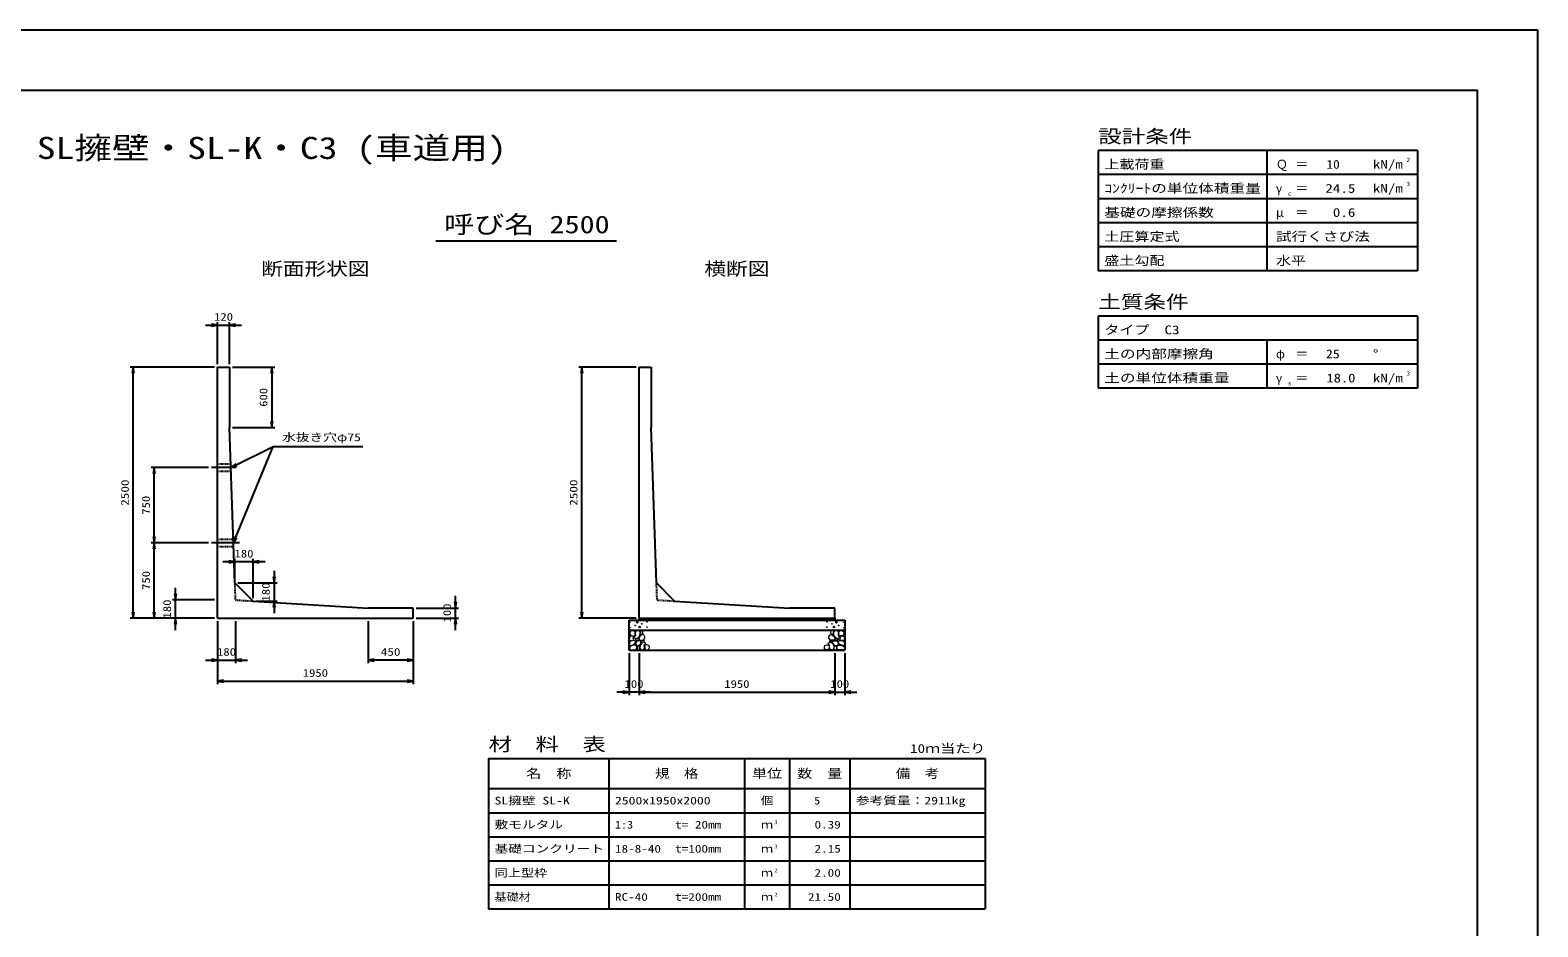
# Model space of a CAD drawing. Units: millimetres at full size. Extents: x 0 to 25230, y 0 to 19397.
# Drawn here: x 10208 to 25230, y 8882 to 17820 of the extents above; entities that cross this region are included whole.
import ezdxf
from ezdxf.enums import TextEntityAlignment as Align

# ---------------------------------------------------------------- set-up
doc = ezdxf.new("R2010")
doc.units = ezdxf.units.MM
doc.linetypes.add('CHAIN', pattern=[18.5, 12, -1.5, 3.5, -1.5])
doc.linetypes.add('DASHED_SPACED', pattern=[12, 6, -6])
for name, color, linetype, lineweight in [('D-BMK', 2, 'CHAIN', 25), ('D-DCR-HCHn', 4, 'Continuous', 9), ('D-MTR-FRAM', 7, 'Continuous', 25), ('D-MTR-LINE', 7, 'Continuous', 25), ('D-STR-DIM', 7, 'Continuous', 25), ('D-STR-STRn', 1, 'Continuous', 25), ('D-STR-TXT', 7, 'Continuous', 25), ('D-TTL', 2, 'Continuous', 25), ('D-TTL-FRAM', 2, 'Continuous', 25), ('D-TTL-LINE', 7, 'Continuous', 25), ('D-TTL-TXT', 7, 'Continuous', 25)]:
    doc.layers.add(name, color=color, linetype=linetype, lineweight=lineweight)
doc.layers.add('D-MTR', color=7, linetype='Continuous')
doc.layers.add('D-MTR-TXT', color=7, linetype='Continuous')
doc.styles.add('ＭＳ ゴシック', font='')
doc.styles.get('ＭＳ ゴシック').set_extended_font_data('MS Gothic')

# ---------------------------------------------------------------- blocks, each defined once
blk = doc.blocks.new('open_arrow')
at = {"color": 0, "linetype": 'Continuous', "lineweight": -2}
blk.add_lwpolyline([(7.5, 1.25), (0, 0), (7.5, -1.25)], dxfattribs=at)

msp = doc.modelspace()

# ---------------------------------------------------------------- linework, layer by layer
at = {"layer": 'D-BMK'}
for p, q in [((12259.348, 13460), (12015, 13460)), ((12295.116, 12710), (12015, 12710))]:
    msp.add_line(p, q, dxfattribs=at)
at = {"layer": 'D-DCR-HCHn'}
for points in [[(16182.281, 11773.808), (16175.346, 11753.005), (16184.592, 11739.136), (16207.707, 11736.824), (16223.488, 11743.599), (16216.952, 11759.939), (16221.575, 11769.185), (16212.33, 11778.431), (16198.461, 11783.053)], [(16226.155, 11697.009), (16243.277, 11722.692), (16241.137, 11729.112), (16217.594, 11735.533), (16196.192, 11733.393), (16181.21, 11720.551), (16179.07, 11705.57), (16181.21, 11690.588), (16198.332, 11686.308)], [(16226.198, 11831.594), (16205.395, 11836.217), (16186.904, 11826.971), (16184.592, 11806.168), (16189.215, 11789.988), (16212.33, 11783.053), (16228.51, 11783.053), (16235.444, 11794.611), (16235.444, 11820.037)], [(16244.69, 11833.906), (16237.756, 11813.102), (16240.067, 11789.988), (16223.887, 11764.562), (16244.69, 11753.005), (16267.805, 11764.562), (16281.673, 11783.053), (16286.296, 11813.102), (16281.673, 11829.283), (16267.805, 11836.217)], [(16249.313, 11753.005), (16237.756, 11743.759), (16242.379, 11736.824), (16258.559, 11736.824), (16265.493, 11739.136), (16270.116, 11748.382), (16263.182, 11755.316)], [(16286.082, 11697.009), (16296.783, 11722.692), (16288.222, 11733.393), (16262.539, 11733.393), (16251.838, 11729.112), (16241.137, 11714.131), (16241.137, 11701.289), (16251.838, 11684.167), (16264.679, 11682.027)], [(16283.985, 11778.431), (16272.427, 11750.693), (16281.673, 11739.136), (16309.411, 11739.136), (16320.968, 11743.759), (16332.525, 11759.939), (16332.525, 11773.808), (16320.968, 11792.299), (16307.099, 11794.611)], [(16322.466, 11645.643), (16328.886, 11664.905), (16326.746, 11686.308), (16341.728, 11709.85), (16322.466, 11720.551), (16301.063, 11709.85), (16288.222, 11692.728), (16283.941, 11664.905), (16288.222, 11649.924), (16301.063, 11643.503)], [(16288.608, 11829.283), (16288.608, 11801.545), (16300.165, 11794.611), (16311.722, 11801.545), (16314.034, 11817.725), (16311.722, 11831.594), (16295.542, 11836.217)], [(16318.185, 11720.551), (16328.886, 11729.112), (16324.606, 11735.533), (16309.624, 11735.533), (16303.204, 11733.393), (16298.923, 11724.832), (16305.344, 11718.411)], [(18177.534, 11645.643), (18171.114, 11664.905), (18173.254, 11686.308), (18158.272, 11709.85), (18177.534, 11720.551), (18198.937, 11709.85), (18211.778, 11692.728), (18216.059, 11664.905), (18211.778, 11649.924), (18198.937, 11643.503)], [(18216.015, 11778.431), (18227.573, 11750.693), (18218.327, 11739.136), (18190.589, 11739.136), (18179.032, 11743.759), (18167.475, 11759.939), (18167.475, 11773.808), (18179.032, 11792.299), (18192.901, 11794.611)], [(18181.815, 11720.551), (18171.114, 11729.112), (18175.394, 11735.533), (18190.376, 11735.533), (18196.796, 11733.393), (18201.077, 11724.832), (18194.656, 11718.411)], [(18211.392, 11829.283), (18211.392, 11801.545), (18199.835, 11794.611), (18188.278, 11801.545), (18185.966, 11817.725), (18188.278, 11831.594), (18204.458, 11836.217)], [(18213.918, 11697.009), (18203.217, 11722.692), (18211.778, 11733.393), (18237.461, 11733.393), (18248.162, 11729.112), (18258.863, 11714.131), (18258.863, 11701.289), (18248.162, 11684.167), (18235.321, 11682.027)], [(18255.31, 11833.906), (18262.244, 11813.102), (18259.933, 11789.988), (18276.113, 11764.562), (18255.31, 11753.005), (18232.195, 11764.562), (18218.327, 11783.053), (18213.704, 11813.102), (18218.327, 11829.283), (18232.195, 11836.217)], [(18250.687, 11753.005), (18262.244, 11743.759), (18257.621, 11736.824), (18241.441, 11736.824), (18234.507, 11739.136), (18229.884, 11748.382), (18236.818, 11755.316)], [(18273.845, 11697.009), (18256.723, 11722.692), (18258.863, 11729.112), (18282.406, 11735.533), (18303.808, 11733.393), (18318.79, 11720.551), (18320.93, 11705.57), (18318.79, 11690.588), (18301.668, 11686.308)], [(18273.802, 11831.594), (18294.605, 11836.217), (18313.096, 11826.971), (18315.408, 11806.168), (18310.785, 11789.988), (18287.67, 11783.053), (18271.49, 11783.053), (18264.556, 11794.611), (18264.556, 11820.037)], [(18317.719, 11773.808), (18324.654, 11753.005), (18315.408, 11739.136), (18292.293, 11736.824), (18276.512, 11743.599), (18283.048, 11759.939), (18278.425, 11769.185), (18287.67, 11778.431), (18301.539, 11783.053)], [(16234.716, 11643.503), (16249.698, 11649.924), (16253.978, 11671.326), (16245.417, 11686.308), (16230.435, 11690.588), (16211.173, 11688.448), (16189.771, 11679.887), (16179.07, 11667.045), (16179.07, 11652.064), (16185.49, 11643.503), (16211.173, 11645.643)], [(16281.801, 11649.924), (16281.801, 11675.606), (16271.1, 11682.027), (16260.399, 11675.606), (16258.259, 11660.625), (16260.399, 11647.783), (16275.381, 11643.503)], [(16339.588, 11647.783), (16358.85, 11643.503), (16375.972, 11652.064), (16378.112, 11671.326), (16373.831, 11686.308), (16352.429, 11692.728), (16337.447, 11692.728), (16331.027, 11682.027), (16331.027, 11658.484)], [(18160.412, 11647.783), (18141.15, 11643.503), (18124.028, 11652.064), (18121.888, 11671.326), (18126.169, 11686.308), (18147.571, 11692.728), (18162.553, 11692.728), (18168.973, 11682.027), (18168.973, 11658.484)], [(18218.199, 11649.924), (18218.199, 11675.606), (18228.9, 11682.027), (18239.601, 11675.606), (18241.741, 11660.625), (18239.601, 11647.783), (18224.619, 11643.503)], [(18265.284, 11643.503), (18250.302, 11649.924), (18246.022, 11671.326), (18254.583, 11686.308), (18269.565, 11690.588), (18288.827, 11688.448), (18310.229, 11679.887), (18320.93, 11667.045), (18320.93, 11652.064), (18314.51, 11643.503), (18288.827, 11645.643)]]:
    msp.add_lwpolyline(points, close=True, dxfattribs=at)
for centre, radius in [((16185.727, 11917.43), 3), ((16237.292, 11885.761), 3), ((16258.336, 11917.43), 7.5), ((16281.664, 11869.97), 7.5), ((16302.708, 11901.639), 3), ((16353.131, 11923.481), 3), ((16354.273, 11869.97), 3), ((18145.727, 11869.97), 3), ((18146.869, 11923.481), 3), ((18197.292, 11901.639), 3), ((18218.336, 11869.97), 7.5), ((18241.664, 11917.43), 7.5), ((18262.708, 11885.761), 3), ((18314.273, 11917.43), 3), ((16186.869, 11863.919), 3), ((18313.131, 11863.919), 3)]:
    msp.add_circle(centre, radius, dxfattribs=at)
at = {"layer": 'D-MTR-FRAM'}
for p, q in [((14775, 10560), (19725, 10560)), ((14775, 10560), (14775, 9060)), ((19725, 10560), (19725, 9060)), ((14775, 9060), (19725, 9060))]:
    msp.add_line(p, q, dxfattribs=at)
at = {"layer": 'D-MTR-LINE'}
for p, q in [((15975, 10560), (15975, 9060)), ((17325, 10560), (17325, 9060)), ((17775, 10560), (17775, 9060)), ((18375, 10560), (18375, 9060)), ((14775, 10260), (19725, 10260)), ((14775, 10020), (19725, 10020)), ((14775, 9780), (19725, 9780)), ((14775, 9540), (19725, 9540)), ((14775, 9300), (19725, 9300))]:
    msp.add_line(p, q, dxfattribs=at)
at = {"layer": 'D-STR-DIM'}
for p, q in [((11955, 14879.787), (12315, 14879.787)), ((12075, 14490), (12075, 14909.787)), ((12195, 14490), (12195, 14909.787)), ((12045, 14460), (11205, 14460)), ((11235, 11960), (11235, 14460)), ((12225, 14460), (12645, 14460)), ((12615, 14460), (12615, 13860)), ((16245, 14460), (15675, 14460)), ((15705, 11960), (15705, 14460)), ((12225, 13860), (12645, 13860)), ((11985, 13460), (11415, 13460)), ((11445, 12710), (11445, 13460)), ((11985, 12710), (11415, 12710)), ((11985, 12710), (11415, 12710)), ((11445, 11960), (11445, 12710)), ((12549.089, 12519.449), (12129.089, 12519.449)), ((12249.089, 12339.449), (12249.089, 12549.449)), ((12429.089, 12159.449), (12429.089, 12549.449)), ((12639.089, 12429.449), (12639.089, 12009.449)), ((11655, 11840), (11655, 12260)), ((12279.089, 12309.449), (12669.089, 12309.449)), ((14445, 11840), (14445, 12180)), ((12045, 12140), (11625, 12140)), ((12459.089, 12129.449), (12669.089, 12129.449)), ((14055, 12060), (14475, 12060)), ((12045, 11960), (11205, 11960)), ((12045, 11960), (11415, 11960)), ((12045, 11960), (11625, 11960)), ((12075, 11930), (12075, 11510)), ((12075, 11930), (12075, 11300)), ((12255, 11930), (12255, 11510)), ((13575, 11930), (13575, 11510)), ((14025, 11930), (14025, 11300)), ((14025, 11930), (14025, 11510)), ((14055, 11960), (14475, 11960)), ((16245, 11960), (15675, 11960)), ((16175, 11610), (16175, 11190)), ((16275, 11610), (16275, 11190)), ((16275, 11610), (16275, 11190)), ((18225, 11610), (18225, 11190)), ((18225, 11610), (18225, 11190)), ((18325, 11610), (18325, 11190)), ((11955, 11540), (12375, 11540)), ((14025, 11540), (13575, 11540)), ((12075, 11330), (14025, 11330)), ((16395, 11220), (16055, 11220)), ((16275, 11220), (18225, 11220)), ((18105, 11220), (18445, 11220))]:
    msp.add_line(p, q, dxfattribs=at)
at = {"layer": 'D-STR-STRn'}
for p, q in [((12075, 11960), (12075, 14460)), ((12075, 14460), (12195, 14460)), ((12195, 14460), (12195, 13860)), ((16275, 11960), (16275, 14460)), ((16275, 14460), (16395, 14460)), ((16395, 14460), (16395, 13860)), ((12249.089, 12309.449), (12195, 13860)), ((16449.089, 12309.449), (16395, 13860)), ((12429.089, 12129.449), (12249.089, 12309.449)), ((16629.089, 12129.449), (16449.089, 12309.449)), ((12429.089, 12129.449), (13575, 12060)), ((14025, 12060), (13575, 12060)), ((14025, 11960), (14025, 12060)), ((16629.089, 12129.449), (17775, 12060)), ((18225, 12060), (17775, 12060)), ((18225, 11960), (18225, 12060)), ((12075, 11960), (14025, 11960)), ((16175, 11640), (16175, 11940)), ((16175, 11940), (18325, 11940)), ((16275, 11960), (18225, 11960)), ((16275, 11960), (16275, 11940)), ((18225, 11960), (18225, 11940)), ((18325, 11940), (18325, 11640)), ((16175, 11840), (18325, 11840)), ((16175, 11640), (18325, 11640))]:
    msp.add_line(p, q, dxfattribs=at)
at = {"layer": 'D-STR-STRn', "linetype": 'DASHED_SPACED'}
for p, q in [((12075, 13497.5), (12207.645, 13497.5)), ((12075, 13422.5), (12210.262, 13422.5)), ((12075, 12747.5), (12233.808, 12747.5)), ((12075, 12672.5), (12236.424, 12672.5))]:
    msp.add_line(p, q, dxfattribs=at)
at = {"layer": 'D-STR-STRn', "color": 2, "linetype": 'DASHED_SPACED'}
for p, q in [((12255, 12140), (12249.089, 12309.449)), ((16455, 12140), (16449.089, 12309.449)), ((12255, 12140), (12429.089, 12129.449)), ((16455, 12140), (16629.089, 12129.449))]:
    msp.add_line(p, q, dxfattribs=at)
at = {"layer": 'D-STR-TXT'}
msp.add_line((12235.116, 12710), (12628.953, 13670), dxfattribs=at)
msp.add_lwpolyline([(12208.953, 13460), (12628.953, 13670), (12688.953, 13670), (13523.243, 13670)], dxfattribs=at)
at = {"layer": 'D-TTL'}
for points in [[(0, 0), (25230, 0), (25230, 17820), (0, 17820)], [(600, 600), (24630, 600), (24630, 17220), (600, 17220)]]:
    msp.add_lwpolyline(points, close=True, dxfattribs=at)
at = {"layer": 'D-TTL-FRAM'}
for p, q in [((24030, 16620), (20850, 16620)), ((20850, 16620), (20850, 15420)), ((24030, 16620), (24030, 15420)), ((24030, 15420), (20850, 15420)), ((24030, 14970), (20850, 14970)), ((20850, 14970), (20850, 14250)), ((24030, 14970), (24030, 14250)), ((24030, 14250), (20850, 14250))]:
    msp.add_line(p, q, dxfattribs=at)
at = {"layer": 'D-TTL-LINE'}
for p, q in [((22530, 16620), (22530, 15420)), ((24030, 16380), (20850, 16380)), ((24030, 16140), (20850, 16140)), ((24030, 15900), (20850, 15900)), ((24030, 15660), (20850, 15660)), ((24030, 14730), (20850, 14730)), ((22530, 14730), (22530, 14250)), ((24030, 14490), (20850, 14490))]:
    msp.add_line(p, q, dxfattribs=at)
at = {"layer": 'D-TTL-TXT'}
msp.add_line((14250, 15720), (16050, 15720), dxfattribs=at)

# ---------------------------------------------------------------- block references
at = {"layer": 'D-STR-DIM', "xscale": 8, "yscale": 8}
for p, rotation in [((12075, 14879.787), 180), ((11235, 14460), 270), ((12615, 14460), 270), ((15705, 14460), 270), ((12615, 13860), 90), ((11445, 13460), 270), ((11445, 12710), 90), ((11445, 12710), 270), ((12249.089, 12519.449), 180), ((12639.089, 12309.449), 90), ((11655, 12140), 90), ((11235, 11960), 90), ((11445, 11960), 90), ((12639.089, 12129.449), 270), ((14445, 12060), 90), ((15705, 11960), 90), ((11655, 11960), 270), ((14445, 11960), 270), ((12075, 11540), 180), ((14025, 11540), 180), ((14025, 11330), 180), ((16175, 11220), 180), ((18225, 11220), 180), ((18225, 11220), 180)]:
    msp.add_blockref('open_arrow', p, dxfattribs=dict(at, rotation=rotation))
for p in [(12195, 14879.787), (12429.089, 12519.449), (12255, 11540), (13575, 11540), (12075, 11330), (16275, 11220), (16275, 11220), (18325, 11220)]:
    msp.add_blockref('open_arrow', p, dxfattribs=at)
at = {"layer": 'D-STR-TXT', "xscale": 8, "yscale": 8}
for p, rotation in [((12208.953, 13460), 26.6), ((12235.116, 12710), 67.7)]:
    msp.add_blockref('open_arrow', p, dxfattribs=dict(at, rotation=rotation))

# ---------------------------------------------------------------- texts
at = {"layer": 'D-MTR', "style": 'ＭＳ ゴシック', "width": 1.3}
msp.add_text('材\u3000料\u3000表', height=132, dxfattribs=at).set_placement((14775, 10596), align=Align.BOTTOM_LEFT)
at = {"layer": 'D-MTR', "style": 'ＭＳ ゴシック', "width": 1.25}
msp.add_text('10ｍ当たり', height=87.98, dxfattribs=at).set_placement((19725, 10589), align=Align.BOTTOM_RIGHT)
at = {"layer": 'D-MTR-TXT', "style": 'ＭＳ ゴシック'}
for s, height, width, p in [('名\u3000称', 87.98, 1.25, (15375, 10410)), ('規\u3000格', 87.98, 1.2, (16650, 10410)), ('単位', 87.98, 1.25, (17550, 10410)), ('数\u3000量', 87.98, 1.25, (18075, 10410)), ('備\u3000考', 87.98, 1.2, (19050, 10410)), ('個', 76.98, 1.2, (17550, 10140)), ('ｍ', 76.98, 1.15, (17550, 9900)), ('ｍ', 76.98, 1.15, (17550, 9660)), ('ｍ', 76.98, 1.15, (17550, 9420)), ('ｍ', 76.98, 1.15, (17550, 9180))]:
    msp.add_text(s, height=height, dxfattribs=dict(at, width=width)).set_placement(p, align=Align.MIDDLE_CENTER)
for s, width, p in [('SL擁壁 SL-K', 1.3, (14835, 10140)), ('2500x1950x2000', 1.3, (16035, 10140)), ('参考質量：2911kg', 1.3, (18435, 10140)), ('敷モルタル', 1.3, (14835, 9900)), ('1:3', 1.15, (16035, 9900)), ('t= 20mm', 1.25, (16635, 9900)), ('基礎コンクリート', 1.3, (14835, 9660)), ('18-8-40', 1.25, (16035, 9660)), ('t=100mm', 1.25, (16635, 9660)), ('同上型枠', 1.25, (14835, 9420)), ('基礎材', 1.15, (14835, 9180)), ('RC-40', 1.25, (16035, 9180)), ('t=200mm', 1.25, (16635, 9180))]:
    msp.add_text(s, height=76.98, dxfattribs=dict(at, width=width)).set_placement(p, align=Align.MIDDLE_LEFT)
for s, width, p in [('5', 1.15, (18080.33, 10140)), ('0.39', 1.25, (18285, 9900)), ('2.15', 1.25, (18285, 9660)), ('2.00', 1.25, (18285, 9420)), ('21.50', 1.25, (18285, 9180))]:
    msp.add_text(s, height=76.98, dxfattribs=dict(at, width=width)).set_placement(p, align=Align.MIDDLE_RIGHT)
at = {"layer": 'D-MTR-TXT', "style": 'ＭＳ ゴシック', "width": 1.15}
for s, p in [('3', (17625, 9893)), ('3', (17625, 9653)), ('2', (17625, 9413)), ('2', (17625, 9173))]:
    msp.add_text(s, height=38.49, dxfattribs=at).set_placement(p, align=Align.BOTTOM_LEFT)
at = {"layer": 'D-STR-DIM', "style": 'ＭＳ ゴシック'}
for s, width, p in [('120', 1.2, (12135, 14962.287)), ('180', 1.2, (12339.089, 12601.949)), ('180', 1.2, (12165, 11622.5)), ('450', 1.25, (13800, 11622.5)), ('1950', 1.2, (13050, 11412.5)), ('100', 1.2, (16225, 11302.5)), ('1950', 1.2, (17250, 11302.5)), ('100', 1.2, (18275, 11302.5))]:
    msp.add_text(s, height=76.98, dxfattribs=dict(at, width=width)).set_placement(p, align=Align.MIDDLE_CENTER)
for s, width, p in [('600', 1.2, (12532.5, 14160)), ('2500', 1.25, (11152.5, 13210)), ('2500', 1.25, (15622.5, 13210)), ('750', 1.2, (11362.5, 13085)), ('750', 1.2, (11362.5, 12335)), ('180', 1.2, (12556.589, 12219.449)), ('180', 1.2, (11572.5, 12050)), ('100', 1.2, (14362.5, 12010))]:
    msp.add_text(s, height=76.98, rotation=90, dxfattribs=dict(at, width=width)).set_placement(p, align=Align.MIDDLE_CENTER)
at = {"layer": 'D-STR-TXT', "style": 'ＭＳ ゴシック', "width": 1.3}
msp.add_text('水抜き穴φ75', height=76.98, dxfattribs=at).set_placement((12718.953, 13700), align=Align.BOTTOM_LEFT)
at = {"layer": 'D-TTL-TXT', "style": 'ＭＳ ゴシック'}
for s, height, width, p in [('設計条件', 132, 1.3, (20850, 16656)), ('上載荷重', 87.98, 1.25, (20910, 16412)), ('kN/m', 87.98, 1.25, (23586, 16412)), ('2', 43.99, 1.15, (23922, 16492)), ('＝', 87.98, 1.1, (22812, 16412)), ('ｺﾝｸﾘｰﾄの単位体積重量', 87.98, 1.3, (20910, 16172)), ('γ', 87.98, 0.95, (22620, 16172)), ('＝', 87.98, 1.1, (22812, 16172)), ('kN/m', 87.98, 1.25, (23586, 16172)), ('3', 43.99, 1.15, (23922, 16252)), ('c', 43.99, 1.2, (22740, 16156)), ('基礎の摩擦係数', 87.98, 1.3, (20910, 15932)), ('μ', 87.98, 1.05, (22620, 15932)), ('＝', 87.98, 1.1, (22812, 15932)), ('土圧算定式', 87.98, 1.25, (20910, 15692)), ('試行くさび法', 87.98, 1.3, (22620, 15692)), ('盛土勾配', 87.98, 1.25, (20910, 15452)), ('水平', 87.98, 1.25, (22620, 15452)), ('土質条件', 132, 1.25, (20850, 15006)), ('タイプ\u3000C3', 87.98, 1.25, (20910, 14762)), ('土の内部摩擦角', 87.98, 1.3, (20910, 14522)), ('＝', 87.98, 1.1, (22812, 14522)), ('°', 87.98, 1.25, (23586, 14522)), ('土の単位体積重量', 87.98, 1.3, (20910, 14282)), ('γ', 87.98, 0.95, (22620, 14282)), ('s', 43.99, 1.15, (22740, 14266)), ('＝', 87.98, 1.1, (22812, 14282)), ('kN/m', 87.98, 1.25, (23586, 14282)), ('3', 43.99, 1.15, (23922, 14362))]:
    msp.add_text(s, height=height, dxfattribs=dict(at, width=width)).set_placement(p, align=Align.BOTTOM_LEFT)
for s, height, width, p in [('SL擁壁・SL-K・C3 (車道用)', 219.9, 1.25, (12615, 16470)), ('呼び名', 176, 1.25, (14782.5, 15742.5)), ('2500', 176, 1.25, (15682.5, 15742.5)), ('断面形状図', 132, 1.2, (13050, 15336)), ('横断図', 132, 1.2, (17250, 15336))]:
    msp.add_text(s, height=height, dxfattribs=dict(at, width=width)).set_placement(p, align=Align.BOTTOM_CENTER)
for s, p in [('Ｑ', (22620, 16412)), ('φ', (22620, 14522))]:
    msp.add_text(s, height=87.98, dxfattribs=at).set_placement(p, align=Align.BOTTOM_LEFT)
for s, width, p in [('10', 1.1, (23256, 16412)), ('24.5', 1.25, (23412, 16172)), ('0.6', 1.25, (23412, 15932)), ('25', 1.15, (23256, 14522)), ('18.0', 1.2, (23412, 14282))]:
    msp.add_text(s, height=87.98, dxfattribs=dict(at, width=width)).set_placement(p, align=Align.BOTTOM_RIGHT)

doc.saveas('drawing.dxf')
